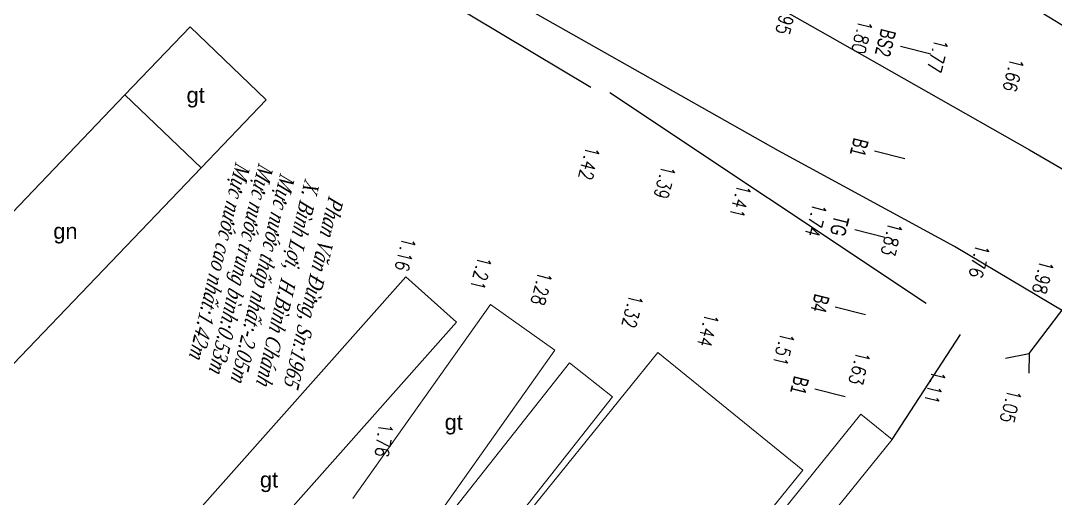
# Model space of a CAD drawing. Header units: metres. Extents: x 583412 to 583840, y 1186334 to 1187497.
# Drawn here: x 583538.9 to 583605.2, y 1186853.2 to 1186883.8 of the extents above; entities that cross this region are included whole.
import ezdxf
from ezdxf.enums import TextEntityAlignment as Align

# ---------------------------------------------------------------- set-up
doc = ezdxf.new("R2010")
doc.units = ezdxf.units.M
doc.header["$MEASUREMENT"] = 0
doc.layers.add('1.KS.NHA', color=225, linetype='Continuous', lineweight=13)
for name, color, linetype in [('CaoDoTN', 2, 'Continuous'), ('Docao', 22, 'Continuous'), ('KS.leduongnhua', 4, 'Continuous'), ('KS.raoxay', 2, 'TUONG-KHKS'), ('KS_muong ao', 4, 'TALUYPHAI-KHKS'), ('muc nuoc', 1, 'Continuous'), ('nhip cau', 180, 'Continuous'), ('TENCOCTUYEN', 1, 'Continuous'), ('TEXT NHA', 5, 'Continuous')]:
    doc.layers.add(name, color=color, linetype=linetype)
doc.styles.add('ChuSo', font='vnsimple.shx')
doc.styles.add('KT3', font='VHARIALN.TTF', dxfattribs={"width": 0.8, "height": 1.5})
doc.styles.get("Standard").update_dxf_attribs({"font": 'arial.ttf'})
doc.styles.add('vni-time', font='timesi.ttf', dxfattribs={"height": 3.7})
doc.linetypes.add('TALUYPHAI-KHKS', pattern='A,5,[130,ltypeshp,S=5,R=0,X=0,Y=-5],10,[130,ltypeshp,S=5,R=0,X=0,Y=-5],10,[130,ltypeshp,S=10,R=0,X=0,Y=-10],5', length=30)
doc.linetypes.add('TALUYTRAI-KHKS', pattern='A,5,[130,ltypeshp,S=5,R=0,X=0,Y=5],10,[130,ltypeshp,S=5,R=0,X=0,Y=5],10,[130,ltypeshp,S=10,R=0,X=0,Y=10],5', length=30)
doc.linetypes.add('TUONG-KHKS', pattern='A,0.25,-0.1,[132,ltypeshp,S=0.1,R=0,X=-0.1,Y=0],-0.1,1', length=1.45)

msp = doc.modelspace()

# ---------------------------------------------------------------- linework, layer by layer
at = {"layer": '1.KS.NHA', "color": 225, "linetype": 'Continuous'}
for p, q in [((583549.717, 1186883.433), (583545.541, 1186879.076)), ((583554.597, 1186878.758), (583549.717, 1186883.433)), ((583545.541, 1186879.076), (583533.027, 1186866.012)), ((583545.541, 1186879.076), (583550.422, 1186874.4)), ((583550.422, 1186874.4), (583554.597, 1186878.758)), ((583537.907, 1186861.336), (583550.422, 1186874.4)), ((583563.535, 1186867.424), (583542.753, 1186844.043)), ((583566.789, 1186864.531), (583563.535, 1186867.424)), ((583568.958, 1186865.661), (583560.135, 1186853.223)), ((583573.089, 1186862.731), (583568.958, 1186865.661)), ((583546.007, 1186841.15), (583566.789, 1186864.531)), ((583564.266, 1186850.292), (583573.089, 1186862.731)), ((583571.394, 1186852.327), (583579.682, 1186862.574)), ((583579.682, 1186862.574), (583588.983, 1186855.056)), ((583574.031, 1186861.914), (583560.591, 1186844.945)), ((583576.785, 1186859.733), (583574.031, 1186861.914)), ((583563.345, 1186842.764), (583576.785, 1186859.733)), ((583592.7, 1186858.64), (583581.903, 1186845.284)), ((583594.704, 1186857.02), (583592.7, 1186858.64)), ((583583.908, 1186843.663), (583594.704, 1186857.02)), ((583588.983, 1186855.056), (583580.695, 1186844.809))]:
    msp.add_line(p, q, dxfattribs=at)
at = {"layer": 'KS.leduongnhua', "color": 2}
for p, q in [((583576.764, 1186881.521, 1.679), (583555.634, 1186893.462, 1.679)), ((583580.089, 1186888.858, 1.768), (583590.558, 1186882.896, 1.768)), ((583590.558, 1186882.896, 1.768), (583603.518, 1186875.548, 1.768)), ((583587.427, 1186875.486, 1.679), (583576.764, 1186881.521, 1.679)), ((583598.699, 1186869.374, 1.679), (583587.427, 1186875.486, 1.679)), ((583603.518, 1186875.548, 1.768), (583620.041, 1186866.001, 1.768)), ((583615.938, 1186859.126, 1.679), (583598.699, 1186869.374, 1.679))]:
    msp.add_line(p, q, dxfattribs=at)
at = {"layer": 'KS.raoxay', "color": 0, "ltscale": 2}
for p, q in [((583555.903, 1186891.223, 1.699), (583575.405, 1186879.576, 1.699)), ((583576.617, 1186879.229, 1.252), (583596.896, 1186865.749, 1.252)), ((583594.704, 1186857.02), (583599.084, 1186863.727))]:
    msp.add_line(p, q, dxfattribs=at)
at = {"layer": 'KS_muong ao', "color": 125, "linetype": 'TALUYTRAI-KHKS', "ltscale": 0.03}
msp.add_line((583590.901, 1186892.593, 1.334), (583639.553, 1186862.661, 1.334), dxfattribs=at)
at = {"layer": 'nhip cau', "color": 0}
for p, q in [((583603.495, 1186862.511, 0.997), (583610.362, 1186871.594, 0.997)), ((583601.982, 1186862.218), (583603.495, 1186862.511)), ((583603.495, 1186862.511), (583603.473, 1186861.249))]:
    msp.add_line(p, q, dxfattribs=at)
at = {"layer": 'TENCOCTUYEN'}
for p, q in [((583597.189, 1186881.68), (583595.249, 1186882.167)), ((583595.511, 1186874.987), (583593.571, 1186875.474)), ((583594.247, 1186869.943), (583592.307, 1186870.43)), ((583593.006, 1186864.997), (583591.066, 1186865.483)), ((583591.688, 1186859.739), (583589.748, 1186860.226))]:
    msp.add_line(p, q, dxfattribs=at)

# ---------------------------------------------------------------- texts
at = {"layer": 'CaoDoTN', "style": 'ChuSo', "width": 0.8}
for s, p in [('1.95', (583587.489, 1186884.112)), ('1.80', (583592.339, 1186882.896)), ('1.77', (583597.189, 1186881.68)), ('1.66', (583602.039, 1186880.464)), ('1.42', (583574.847, 1186874.807)), ('1.39', (583579.697, 1186873.591)), ('1.41', (583584.547, 1186872.375)), ('1.74', (583589.397, 1186871.159)), ('1.83', (583594.247, 1186869.943)), ('1.16', (583563.075, 1186868.974)), ('1.76', (583599.853, 1186868.538)), ('1.21', (583567.925, 1186867.759)), ('1.98', (583603.946, 1186867.512)), ('1.28', (583571.805, 1186866.786)), ('1.32', (583577.625, 1186865.327)), ('1.44', (583582.475, 1186864.111)), ('1.51', (583587.325, 1186862.895)), ('1.63', (583592.175, 1186861.679)), ('1.11', (583597.025, 1186860.463)), ('1.05', (583601.875, 1186859.247))]:
    msp.add_text(s, height=0.9, rotation=255.9262, dxfattribs=at).set_placement(p, align=Align.CENTER)
at = {"layer": 'Docao', "color": 3, "style": 'ChuSo', "width": 0.8}
msp.add_text('1.76', height=0.9, rotation=261.59629, dxfattribs=at).set_placement((583561.688, 1186857.035, 1.764), align=Align.CENTER)
at = {"layer": 'muc nuoc', "color": 0, "linetype": 'Continuous', "style": 'vni-time', "oblique": 10, "width": 0.8}
for s, p in [('Mực nước cao nhất:1.42m', (583551.135, 1186868.553)), ('Mực nước trung bình:0.53m', (583552.509, 1186868.065)), ('Mực nước thấp nhất:-2.05m', (583553.9, 1186867.453)), (' X. Bình Lợi,  H.Bình Chánh', (583555.539, 1186867.301)), ('Phan Văn Ðừng, Sn:1965', (583557.155, 1186866.574))]:
    msp.add_text(s, height=1, rotation=256.50992, dxfattribs=at).set_placement(p, align=Align.CENTER)
at = {"layer": 'TENCOCTUYEN', "style": 'KT3', "width": 0.8}
for s, p in [('BS2', (583594.279, 1186882.41)), ('B1', (583592.601, 1186875.717)), ('TG', (583591.337, 1186870.673)), ('B4', (583590.097, 1186865.726)), ('B1', (583588.779, 1186860.469))]:
    msp.add_text(s, height=1, rotation=255.92617, dxfattribs=at).set_placement(p, align=Align.MIDDLE_CENTER)
at = {"layer": 'TEXT NHA', "linetype": 'Continuous'}
for s, p in [('gt', (583550.069, 1186878.917)), ('gn', (583541.724, 1186870.206)), ('gt', (583566.612, 1186857.977)), ('gt', (583554.771, 1186854.287))]:
    msp.add_text(s, height=1, dxfattribs=at).set_placement(p, align=Align.MIDDLE)

doc.saveas('drawing.dxf')
